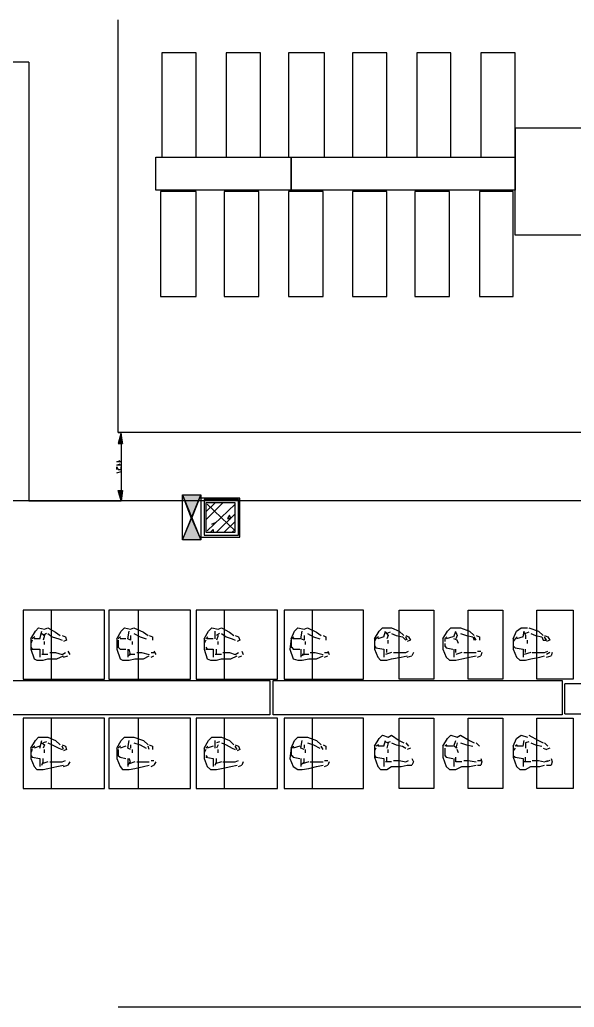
# Model space of a CAD drawing. Header units: millimetres. Extents: x 5 to 415, y 48 to 251.
# Drawn here: x 112.43 to 127.45, y 183.48 to 210.24 of the extents above; entities that cross this region are included whole.
import ezdxf

# ---------------------------------------------------------------- set-up
doc = ezdxf.new("R2010")
doc.units = ezdxf.units.MM
doc.layers.add('H', color=7, linetype='Continuous')
doc.layers.add('P', color=7, linetype='Continuous')

msp = doc.modelspace()

# ---------------------------------------------------------------- hatches: boundary and pattern name
at = {"layer": 'H', "linetype": 'Continuous'}
for points in [[(115.094, 198.755), (115.182, 199.055), (115.235, 198.755), (115.094, 198.755)], [(115.182, 197.185), (115.094, 197.485), (115.235, 197.485), (115.182, 197.185)], [(117.087, 196.727), (116.84, 197.362), (117.352, 197.362), (117.087, 196.727)], [(116.84, 196.127), (117.087, 196.727), (117.352, 196.127), (116.84, 196.127)]]:
    msp.add_hatch(color=256, dxfattribs=at).paths.add_polyline_path(points)

# ---------------------------------------------------------------- linework, layer by layer
at = {"layer": 'P'}
for points in [[(115.094, 199.055), (115.094, 210.238)], [(116.276, 209.338), (116.276, 206.516)], [(117.21, 209.338), (116.276, 209.338)], [(117.21, 206.516), (117.21, 209.338)], [(118.022, 209.338), (118.022, 206.516)], [(118.957, 209.338), (118.022, 209.338)], [(118.957, 206.516), (118.957, 209.338)], [(119.715, 209.338), (119.715, 206.516)], [(120.685, 209.338), (119.715, 209.338)], [(120.685, 206.516), (120.685, 209.338)], [(121.444, 209.338), (121.444, 206.516)], [(122.379, 209.338), (121.444, 209.338)], [(122.379, 206.516), (122.379, 209.338)], [(123.19, 209.338), (123.19, 206.516)], [(124.107, 209.338), (123.19, 209.338)], [(124.107, 206.516), (124.107, 209.338)], [(124.919, 209.338), (124.919, 206.516)], [(125.853, 209.338), (124.919, 209.338)], [(125.853, 206.516), (125.853, 209.338)], [(112.677, 209.091), (64.682, 209.091)], [(112.677, 209.091), (112.677, 197.203)], [(125.853, 207.31), (125.853, 206.887)], [(125.853, 207.31), (125.853, 207.31)], [(125.853, 207.31), (125.853, 207.31)], [(125.853, 204.399), (125.853, 207.31)], [(125.853, 207.31), (130.246, 207.31)], [(125.853, 206.887), (125.853, 206.516)], [(116.117, 205.617), (116.117, 206.516)], [(116.117, 206.516), (119.786, 206.516)], [(116.276, 206.516), (117.21, 206.516)], [(118.022, 206.516), (118.957, 206.516)], [(119.715, 206.516), (120.685, 206.516)], [(119.786, 205.617), (119.786, 206.516)], [(119.786, 206.516), (125.853, 206.516)], [(119.786, 206.516), (119.786, 205.617)], [(121.444, 206.516), (122.379, 206.516)], [(123.19, 206.516), (124.107, 206.516)], [(124.919, 206.516), (125.853, 206.516)], [(125.853, 206.516), (125.853, 206.516)], [(125.853, 206.516), (125.853, 206.516)], [(125.853, 206.516), (125.853, 205.617)], [(119.786, 205.617), (116.117, 205.617)], [(116.24, 205.581), (116.24, 202.741)], [(117.21, 205.581), (116.24, 205.581)], [(117.21, 202.741), (117.21, 205.581)], [(117.969, 205.581), (117.969, 202.741)], [(118.904, 205.581), (117.969, 205.581)], [(118.904, 202.741), (118.904, 205.581)], [(119.715, 205.581), (119.715, 202.741)], [(120.65, 205.581), (119.715, 205.581)], [(125.853, 205.617), (119.786, 205.617)], [(120.65, 202.741), (120.65, 205.581)], [(121.444, 205.581), (121.444, 202.741)], [(122.379, 205.581), (121.444, 205.581)], [(122.379, 202.741), (122.379, 205.581)], [(123.137, 205.581), (123.137, 202.741)], [(124.072, 205.581), (123.137, 205.581)], [(124.072, 202.741), (124.072, 205.581)], [(124.883, 205.581), (124.883, 202.741)], [(125.801, 205.581), (124.883, 205.581)], [(125.801, 202.741), (125.801, 205.581)], [(130.246, 204.399), (125.853, 204.399)], [(116.24, 202.741), (117.21, 202.741)], [(117.969, 202.741), (118.904, 202.741)], [(119.715, 202.741), (120.65, 202.741)], [(121.444, 202.741), (122.379, 202.741)], [(123.137, 202.741), (124.072, 202.741)], [(124.883, 202.741), (125.801, 202.741)], [(286.597, 199.055), (115.094, 199.055)], [(115.094, 199.055), (115.182, 199.055)], [(115.182, 199.055), (115.094, 198.755)], [(115.217, 198.755), (115.182, 199.055)], [(115.094, 198.755), (115.217, 198.755)], [(115.182, 198.755), (115.182, 197.485)], [(115.058, 198.261), (115.147, 198.296)], [(115.182, 198.261), (115.058, 198.261)], [(115.058, 198.173), (115.147, 198.208)], [(115.182, 198.173), (115.058, 198.173)], [(115.058, 198.049), (115.058, 198.12)], [(115.058, 198.12), (115.094, 198.049)], [(115.094, 198.049), (115.182, 198.049)], [(115.182, 198.049), (115.182, 198.12)], [(115.058, 197.961), (115.182, 197.997)], [(115.094, 197.485), (115.217, 197.485)], [(115.182, 197.203), (115.094, 197.485)], [(115.217, 197.485), (115.182, 197.203)], [(116.84, 197.362), (117.334, 197.362)], [(117.087, 196.727), (116.84, 197.362)], [(116.84, 196.144), (116.84, 197.362)], [(116.84, 197.362), (117.334, 197.362)], [(116.84, 196.144), (117.334, 197.362)], [(116.84, 197.362), (117.334, 196.144)], [(117.334, 197.362), (117.087, 196.727)], [(117.334, 197.362), (117.334, 196.144)], [(117.334, 197.273), (117.334, 196.215)], [(118.392, 197.273), (117.334, 197.273)], [(117.422, 197.238), (117.422, 196.268)], [(118.357, 197.238), (117.422, 197.238)], [(118.357, 196.268), (118.357, 197.238)], [(118.392, 196.215), (118.392, 197.273)], [(286.597, 197.203), (64.682, 197.203)], [(112.677, 197.203), (115.182, 197.203)], [(117.475, 196.903), (117.722, 197.15)], [(117.475, 196.691), (117.934, 197.15)], [(117.475, 197.15), (117.475, 196.356)], [(118.269, 197.15), (117.475, 197.15)], [(118.269, 196.391), (117.51, 197.115)], [(117.51, 196.391), (118.269, 197.115)], [(118.269, 196.356), (118.269, 197.15)], [(116.84, 196.144), (117.087, 196.727)], [(117.087, 196.727), (117.334, 196.144)], [(117.757, 196.356), (118.269, 196.85)], [(118.11, 196.815), (118.057, 196.727)], [(118.057, 196.727), (118.145, 196.727)], [(118.145, 196.727), (118.11, 196.815)], [(117.598, 196.356), (117.669, 196.427)], [(117.722, 196.603), (117.634, 196.568)], [(117.634, 196.568), (117.722, 196.603)], [(117.669, 196.427), (117.669, 196.356)], [(117.969, 196.356), (118.269, 196.638)], [(118.181, 196.356), (118.269, 196.427)], [(117.334, 196.144), (116.84, 196.144)], [(117.334, 196.144), (116.84, 196.144)], [(117.334, 196.215), (118.392, 196.215)], [(117.422, 196.268), (118.357, 196.268)], [(117.475, 196.356), (118.269, 196.356)], [(114.723, 194.239), (112.518, 194.239)], [(112.518, 194.239), (112.518, 192.37)], [(114.723, 194.239), (113.277, 194.239)], [(113.277, 194.239), (113.277, 192.37)], [(114.723, 192.37), (114.723, 194.239)], [(114.723, 192.37), (114.723, 194.239)], [(117.052, 194.239), (114.847, 194.239)], [(114.847, 194.239), (114.847, 192.37)], [(117.052, 194.239), (115.641, 194.239)], [(115.641, 194.239), (115.641, 192.37)], [(117.052, 192.37), (117.052, 194.239)], [(117.052, 192.37), (117.052, 194.239)], [(119.415, 194.239), (117.21, 194.239)], [(117.21, 194.239), (117.21, 192.37)], [(119.415, 194.239), (117.969, 194.239)], [(117.969, 194.239), (117.969, 192.37)], [(119.415, 192.37), (119.415, 194.239)], [(119.415, 192.37), (119.415, 194.239)], [(121.744, 194.239), (119.592, 194.239)], [(119.592, 194.239), (119.592, 192.37)], [(121.744, 194.239), (120.35, 194.239)], [(120.35, 194.239), (120.35, 192.37)], [(121.744, 192.37), (121.744, 194.239)], [(121.744, 192.37), (121.744, 194.239)], [(122.714, 194.239), (123.649, 194.239)], [(122.714, 192.37), (122.714, 194.239)], [(123.649, 194.239), (123.649, 192.37)], [(124.583, 194.239), (125.518, 194.239)], [(124.583, 192.37), (124.583, 194.239)], [(125.518, 194.239), (125.518, 192.37)], [(126.436, 194.239), (127.423, 194.239)], [(126.436, 192.37), (126.436, 194.239)], [(127.423, 194.239), (127.423, 192.37)], [(112.854, 193.675), (112.942, 193.763)], [(112.942, 193.763), (113.101, 193.728)], [(113.101, 193.728), (113.189, 193.763)], [(113.189, 193.763), (113.4, 193.64)], [(115.182, 193.675), (115.27, 193.763)], [(115.27, 193.763), (115.429, 193.728)], [(115.429, 193.728), (115.517, 193.763)], [(115.517, 193.763), (115.782, 193.64)], [(117.546, 193.675), (117.634, 193.763)], [(117.634, 193.763), (117.81, 193.728)], [(117.81, 193.728), (117.898, 193.763)], [(117.898, 193.763), (118.11, 193.64)], [(119.874, 193.675), (119.962, 193.763)], [(119.962, 193.763), (120.138, 193.728)], [(120.138, 193.728), (120.227, 193.763)], [(120.227, 193.763), (120.474, 193.64)], [(122.167, 193.675), (122.255, 193.763)], [(122.255, 193.763), (122.414, 193.763)], [(122.414, 193.763), (122.502, 193.763)], [(122.502, 193.763), (122.714, 193.675)], [(124.019, 193.675), (124.107, 193.763)], [(124.107, 193.763), (124.284, 193.763)], [(124.284, 193.763), (124.372, 193.763)], [(124.372, 193.763), (124.619, 193.675)], [(125.889, 193.675), (126.012, 193.763)], [(126.012, 193.763), (126.189, 193.763)], [(126.224, 193.763), (126.488, 193.675)], [(112.73, 193.463), (112.854, 193.675)], [(112.73, 193.463), (112.73, 193.181)], [(112.836, 193.516), (112.765, 193.463)], [(112.977, 193.463), (112.818, 193.463)], [(112.977, 193.463), (113.03, 193.675)], [(113.03, 193.604), (113.101, 193.552)], [(113.153, 193.604), (113.065, 193.552)], [(113.101, 193.552), (113.065, 193.428)], [(113.189, 193.604), (113.312, 193.516)], [(113.312, 193.516), (113.489, 193.463)], [(113.4, 193.64), (113.524, 193.552)], [(113.489, 193.463), (113.577, 193.428)], [(113.577, 193.552), (113.665, 193.516)], [(113.665, 193.516), (113.7, 193.428)], [(115.058, 193.463), (115.182, 193.675)], [(115.058, 193.463), (115.058, 193.181)], [(115.164, 193.516), (115.094, 193.463)], [(115.305, 193.463), (115.147, 193.463)], [(115.358, 193.463), (115.394, 193.675)], [(115.429, 193.428), (115.358, 193.463)], [(115.429, 193.552), (115.429, 193.428)], [(115.517, 193.604), (115.693, 193.516)], [(115.693, 193.516), (115.852, 193.463)], [(115.782, 193.64), (115.905, 193.552)], [(115.94, 193.552), (116.029, 193.516)], [(116.029, 193.516), (116.029, 193.428)], [(117.422, 193.463), (117.546, 193.675)], [(117.422, 193.463), (117.422, 193.181)], [(117.528, 193.516), (117.475, 193.463)], [(117.669, 193.463), (117.51, 193.463)], [(117.722, 193.463), (117.722, 193.675)], [(117.845, 193.604), (117.757, 193.552)], [(117.81, 193.552), (117.757, 193.428)], [(117.898, 193.604), (118.022, 193.516)], [(118.022, 193.516), (118.181, 193.463)], [(118.11, 193.64), (118.233, 193.552)], [(118.181, 193.463), (118.269, 193.428)], [(118.269, 193.552), (118.357, 193.516)], [(118.357, 193.516), (118.392, 193.428)], [(119.786, 193.463), (119.75, 193.181)], [(119.786, 193.463), (119.874, 193.675)], [(119.856, 193.516), (119.803, 193.463)], [(120.015, 193.463), (119.839, 193.463)], [(120.05, 193.463), (120.086, 193.675)], [(120.138, 193.428), (120.05, 193.463)], [(120.138, 193.552), (120.138, 193.428)], [(120.227, 193.604), (120.385, 193.516)], [(120.385, 193.516), (120.562, 193.463)], [(120.474, 193.64), (120.597, 193.552)], [(120.65, 193.552), (120.721, 193.516)], [(120.721, 193.516), (120.721, 193.428)], [(122.043, 193.463), (122.167, 193.675)], [(122.043, 193.463), (122.043, 193.181)], [(122.079, 193.463), (122.043, 193.393)], [(122.149, 193.516), (122.079, 193.463)], [(122.29, 193.516), (122.132, 193.463)], [(122.29, 193.516), (122.343, 193.675)], [(122.343, 193.64), (122.414, 193.552)], [(122.467, 193.64), (122.379, 193.604)], [(122.414, 193.552), (122.379, 193.463)], [(122.502, 193.604), (122.626, 193.552)], [(122.626, 193.552), (122.802, 193.516)], [(122.714, 193.675), (122.837, 193.552)], [(122.802, 193.516), (122.89, 193.428)], [(122.89, 193.552), (122.961, 193.516)], [(122.925, 193.428), (122.89, 193.516)], [(122.961, 193.516), (123.014, 193.428)], [(123.896, 193.463), (124.019, 193.675)], [(123.896, 193.463), (123.896, 193.181)], [(124.001, 193.516), (123.948, 193.463)], [(123.948, 193.463), (123.948, 193.393)], [(124.16, 193.516), (123.984, 193.463)], [(124.195, 193.516), (124.248, 193.675)], [(124.284, 193.428), (124.195, 193.463)], [(124.248, 193.64), (124.284, 193.552)], [(124.284, 193.552), (124.248, 193.463)], [(124.372, 193.604), (124.531, 193.552)], [(124.531, 193.552), (124.707, 193.516)], [(124.619, 193.675), (124.742, 193.552)], [(124.707, 193.516), (124.742, 193.428)], [(124.795, 193.428), (124.742, 193.516)], [(124.795, 193.552), (124.883, 193.516)], [(124.883, 193.516), (124.883, 193.428)], [(125.801, 193.463), (125.889, 193.675)], [(125.801, 193.463), (125.801, 193.181)], [(125.853, 193.463), (125.801, 193.393)], [(125.906, 193.516), (125.853, 193.463)], [(126.065, 193.516), (125.889, 193.463)], [(126.065, 193.516), (126.1, 193.675)], [(126.1, 193.64), (126.136, 193.552)], [(126.224, 193.64), (126.136, 193.604)], [(126.136, 193.552), (126.136, 193.463)], [(126.277, 193.604), (126.4, 193.552)], [(126.4, 193.552), (126.577, 193.516)], [(126.488, 193.675), (126.612, 193.552)], [(126.577, 193.516), (126.612, 193.428)], [(126.647, 193.552), (126.735, 193.516)], [(126.7, 193.428), (126.647, 193.516)], [(126.735, 193.516), (126.788, 193.428)], [(112.765, 193.428), (112.73, 193.34)], [(112.73, 193.34), (112.73, 193.216)], [(112.73, 193.234), (112.765, 193.181)], [(113.101, 193.305), (113.101, 193.393)], [(113.7, 193.428), (113.612, 193.393)], [(115.094, 193.428), (115.094, 193.34)], [(115.094, 193.34), (115.094, 193.216)], [(115.094, 193.234), (115.147, 193.181)], [(115.482, 193.305), (115.482, 193.393)], [(117.475, 193.428), (117.422, 193.34)], [(117.422, 193.34), (117.422, 193.216)], [(117.475, 193.234), (117.51, 193.181)], [(117.81, 193.305), (117.81, 193.393)], [(118.392, 193.428), (118.322, 193.393)], [(119.786, 193.428), (119.786, 193.34)], [(119.786, 193.34), (119.786, 193.216)], [(119.803, 193.234), (119.839, 193.181)], [(120.174, 193.305), (120.174, 193.393)], [(122.043, 193.34), (122.043, 193.252)], [(122.043, 193.269), (122.079, 193.216)], [(122.079, 193.216), (122.29, 193.181)], [(122.414, 193.34), (122.414, 193.428)], [(123.014, 193.428), (122.925, 193.393)], [(123.948, 193.34), (123.948, 193.252)], [(123.948, 193.269), (123.984, 193.216)], [(123.984, 193.216), (124.16, 193.181)], [(124.319, 193.34), (124.284, 193.428)], [(125.801, 193.34), (125.801, 193.252)], [(125.801, 193.269), (125.853, 193.216)], [(125.853, 193.216), (126.065, 193.181)], [(126.189, 193.34), (126.189, 193.428)], [(126.612, 193.428), (126.7, 193.428)], [(126.788, 193.428), (126.7, 193.393)], [(112.73, 193.181), (112.818, 192.917)], [(112.765, 193.181), (112.977, 193.181)], [(112.977, 193.181), (112.977, 192.969)], [(113.189, 193.04), (113.03, 193.04)], [(113.065, 193.04), (113.065, 193.181)], [(113.242, 193.093), (113.4, 193.093)], [(113.4, 193.093), (113.577, 193.04)], [(113.436, 192.917), (113.612, 193.005)], [(113.577, 193.04), (113.665, 193.093)], [(113.612, 192.969), (113.736, 193.005)], [(113.736, 193.128), (113.788, 193.04)], [(115.058, 193.181), (115.147, 192.917)], [(115.147, 193.181), (115.305, 193.181)], [(115.358, 193.181), (115.358, 192.969)], [(115.358, 193.005), (115.429, 193.04)], [(115.429, 193.04), (115.394, 193.181)], [(115.552, 193.04), (115.394, 193.04)], [(115.605, 193.093), (115.729, 193.093)], [(115.729, 193.093), (115.94, 193.04)], [(115.782, 192.917), (115.94, 193.005)], [(115.993, 193.093), (116.064, 193.093)], [(115.993, 192.969), (116.064, 193.005)], [(116.064, 193.128), (116.117, 193.04)], [(117.422, 193.181), (117.51, 192.917)], [(117.475, 193.181), (117.669, 193.181)], [(117.669, 193.181), (117.669, 192.969)], [(117.898, 193.04), (117.722, 193.04)], [(117.757, 193.04), (117.757, 193.181)], [(117.934, 193.093), (118.11, 193.093)], [(118.11, 193.093), (118.269, 193.04)], [(118.145, 192.917), (118.322, 193.005)], [(118.269, 193.04), (118.357, 193.093)], [(118.357, 192.969), (118.445, 193.005)], [(118.445, 193.128), (118.48, 193.04)], [(119.75, 193.181), (119.839, 192.917)], [(119.839, 193.181), (120.015, 193.181)], [(120.05, 193.181), (120.05, 192.969)], [(120.05, 193.005), (120.138, 193.04)], [(120.262, 193.04), (120.086, 193.04)], [(120.138, 193.04), (120.138, 193.181)], [(120.297, 193.093), (120.438, 193.093)], [(120.438, 193.093), (120.65, 193.04)], [(120.474, 192.917), (120.65, 193.005)], [(120.685, 193.093), (120.773, 193.093)], [(120.685, 192.969), (120.773, 193.005)], [(120.773, 193.128), (120.809, 193.04)], [(122.043, 193.181), (122.132, 192.969)], [(122.132, 192.969), (122.202, 192.881)], [(122.29, 193.181), (122.29, 192.969)], [(122.502, 193.093), (122.343, 193.04)], [(122.379, 193.093), (122.379, 193.181)], [(122.502, 192.917), (122.767, 192.969)], [(122.555, 193.093), (122.714, 193.093)], [(122.714, 193.093), (122.89, 193.093)], [(122.767, 192.969), (122.925, 193.005)], [(122.89, 193.093), (122.961, 193.128)], [(122.925, 192.969), (123.049, 193.005)], [(123.102, 193.093), (123.049, 193.005)], [(123.896, 193.181), (123.984, 192.969)], [(123.984, 192.969), (124.072, 192.881)], [(124.195, 193.181), (124.195, 192.969)], [(124.248, 193.093), (124.248, 193.181)], [(124.407, 193.093), (124.248, 193.04)], [(124.407, 192.917), (124.619, 192.969)], [(124.46, 193.093), (124.583, 193.093)], [(124.583, 193.093), (124.795, 193.093)], [(124.619, 192.969), (124.795, 193.005)], [(124.83, 193.128), (124.919, 193.128)], [(124.83, 192.969), (124.919, 193.005)], [(124.954, 193.093), (124.919, 193.005)], [(125.801, 193.181), (125.889, 192.969)], [(125.889, 192.969), (125.977, 192.881)], [(126.065, 193.181), (126.065, 192.969)], [(126.277, 193.093), (126.1, 193.04)], [(126.136, 193.093), (126.136, 193.181)], [(126.277, 192.917), (126.524, 192.969)], [(126.312, 193.093), (126.488, 193.093)], [(126.488, 193.093), (126.647, 193.093)], [(126.524, 192.969), (126.647, 193.005)], [(126.647, 193.093), (126.735, 193.128)], [(126.788, 193.093), (126.7, 193.04)], [(126.7, 192.969), (126.824, 193.005)], [(126.859, 193.093), (126.824, 193.005)], [(112.818, 192.917), (112.889, 192.881)], [(112.889, 192.881), (113.065, 192.881)], [(113.065, 192.881), (113.189, 192.917)], [(113.189, 192.917), (113.436, 192.917)], [(115.147, 192.917), (115.217, 192.881)], [(115.217, 192.881), (115.394, 192.881)], [(115.394, 192.881), (115.552, 192.917)], [(115.552, 192.917), (115.782, 192.917)], [(117.51, 192.917), (117.598, 192.881)], [(117.598, 192.881), (117.757, 192.881)], [(117.757, 192.881), (117.898, 192.917)], [(117.898, 192.917), (118.145, 192.917)], [(119.839, 192.917), (119.962, 192.881)], [(119.962, 192.881), (120.086, 192.881)], [(120.086, 192.881), (120.262, 192.917)], [(120.262, 192.917), (120.474, 192.917)], [(122.202, 192.881), (122.379, 192.881)], [(122.379, 192.881), (122.502, 192.917)], [(124.072, 192.881), (124.248, 192.881)], [(124.248, 192.881), (124.407, 192.917)], [(125.977, 192.881), (126.136, 192.881)], [(126.136, 192.881), (126.277, 192.917)], [(111.372, 192.334), (119.204, 192.334)], [(112.518, 192.37), (114.723, 192.37)], [(113.277, 192.37), (114.723, 192.37)], [(114.847, 192.37), (117.052, 192.37)], [(115.641, 192.37), (117.052, 192.37)], [(117.21, 192.37), (119.415, 192.37)], [(117.969, 192.37), (119.415, 192.37)], [(119.204, 192.334), (119.204, 191.4)], [(119.292, 192.334), (127.123, 192.334)], [(119.292, 191.4), (119.292, 192.334)], [(119.592, 192.37), (121.744, 192.37)], [(120.35, 192.37), (121.744, 192.37)], [(123.649, 192.37), (122.714, 192.37)], [(125.518, 192.37), (124.583, 192.37)], [(127.423, 192.37), (126.436, 192.37)], [(127.123, 192.334), (127.123, 191.4)], [(134.567, 192.246), (127.194, 192.246)], [(127.194, 191.435), (127.194, 192.246)], [(119.204, 191.4), (111.372, 191.4)], [(127.123, 191.4), (119.292, 191.4)], [(127.194, 191.435), (134.567, 191.435)], [(114.723, 191.311), (112.518, 191.311)], [(112.518, 191.311), (112.518, 189.406)], [(114.723, 191.311), (113.277, 191.311)], [(113.277, 191.311), (113.277, 189.406)], [(114.723, 189.406), (114.723, 191.311)], [(114.723, 189.406), (114.723, 191.311)], [(117.052, 191.311), (114.847, 191.311)], [(114.847, 191.311), (114.847, 189.406)], [(117.052, 191.311), (115.641, 191.311)], [(115.641, 191.311), (115.641, 189.406)], [(117.052, 189.406), (117.052, 191.311)], [(117.052, 189.406), (117.052, 191.311)], [(119.415, 191.311), (117.21, 191.311)], [(117.21, 191.311), (117.21, 189.406)], [(119.415, 191.311), (117.969, 191.311)], [(117.969, 191.311), (117.969, 189.406)], [(119.415, 189.406), (119.415, 191.311)], [(119.415, 189.406), (119.415, 191.311)], [(121.744, 191.311), (119.592, 191.311)], [(119.592, 191.311), (119.592, 189.406)], [(121.744, 191.311), (120.35, 191.311)], [(120.35, 191.311), (120.35, 189.406)], [(121.744, 189.406), (121.744, 191.311)], [(121.744, 189.406), (121.744, 191.311)], [(122.714, 191.311), (123.649, 191.311)], [(122.714, 189.406), (122.714, 191.311)], [(123.649, 191.311), (123.649, 189.406)], [(124.583, 191.311), (125.518, 191.311)], [(124.583, 189.406), (124.583, 191.311)], [(125.518, 191.311), (125.518, 189.406)], [(126.436, 191.311), (127.423, 191.311)], [(126.436, 189.406), (126.436, 191.311)], [(127.423, 191.311), (127.423, 189.406)], [(112.854, 190.712), (112.942, 190.8)], [(112.942, 190.8), (113.101, 190.8)], [(113.101, 190.8), (113.189, 190.8)], [(113.189, 190.8), (113.4, 190.712)], [(115.182, 190.712), (115.27, 190.8)], [(115.27, 190.8), (115.429, 190.8)], [(115.429, 190.8), (115.517, 190.8)], [(115.517, 190.8), (115.782, 190.712)], [(117.546, 190.712), (117.634, 190.8)], [(117.634, 190.8), (117.81, 190.8)], [(117.81, 190.8), (117.898, 190.8)], [(117.898, 190.8), (118.11, 190.712)], [(119.874, 190.712), (119.962, 190.8)], [(119.962, 190.8), (120.138, 190.8)], [(120.138, 190.8), (120.227, 190.8)], [(120.227, 190.8), (120.474, 190.712)], [(122.167, 190.765), (122.255, 190.853)], [(122.255, 190.853), (122.414, 190.8)], [(122.414, 190.8), (122.502, 190.853)], [(122.502, 190.853), (122.714, 190.712)], [(124.019, 190.765), (124.107, 190.853)], [(124.107, 190.853), (124.284, 190.8)], [(124.284, 190.8), (124.372, 190.853)], [(124.372, 190.853), (124.619, 190.712)], [(125.889, 190.765), (126.012, 190.853)], [(126.012, 190.853), (126.189, 190.8)], [(126.224, 190.853), (126.488, 190.712)], [(112.73, 190.5), (112.854, 190.712)], [(112.836, 190.553), (112.765, 190.5)], [(112.977, 190.553), (112.818, 190.5)], [(112.977, 190.5), (113.03, 190.712)], [(113.03, 190.641), (113.101, 190.588)], [(113.153, 190.676), (113.065, 190.641)], [(113.101, 190.588), (113.065, 190.5)], [(113.189, 190.641), (113.312, 190.588)], [(113.312, 190.588), (113.489, 190.5)], [(113.4, 190.712), (113.524, 190.588)], [(113.577, 190.588), (113.665, 190.553)], [(113.612, 190.465), (113.577, 190.553)], [(113.665, 190.553), (113.7, 190.465)], [(115.058, 190.5), (115.182, 190.712)], [(115.164, 190.553), (115.094, 190.5)], [(115.305, 190.553), (115.147, 190.5)], [(115.358, 190.5), (115.394, 190.712)], [(115.429, 190.588), (115.429, 190.5)], [(115.517, 190.641), (115.693, 190.588)], [(115.693, 190.588), (115.852, 190.5)], [(115.782, 190.712), (115.905, 190.588)], [(115.94, 190.465), (115.905, 190.553)], [(115.94, 190.588), (116.029, 190.553)], [(116.029, 190.553), (116.029, 190.465)], [(117.422, 190.5), (117.546, 190.712)], [(117.528, 190.553), (117.475, 190.5)], [(117.669, 190.553), (117.51, 190.5)], [(117.722, 190.5), (117.722, 190.712)], [(117.845, 190.676), (117.757, 190.641)], [(117.81, 190.588), (117.757, 190.5)], [(117.898, 190.641), (118.022, 190.588)], [(118.022, 190.588), (118.181, 190.5)], [(118.11, 190.712), (118.233, 190.588)], [(118.269, 190.588), (118.357, 190.553)], [(118.322, 190.465), (118.269, 190.553)], [(118.357, 190.553), (118.392, 190.465)], [(119.786, 190.5), (119.874, 190.712)], [(119.856, 190.553), (119.803, 190.5)], [(120.015, 190.553), (119.839, 190.5)], [(120.05, 190.5), (120.086, 190.712)], [(120.138, 190.588), (120.138, 190.5)], [(120.227, 190.641), (120.385, 190.588)], [(120.385, 190.588), (120.562, 190.5)], [(120.474, 190.712), (120.597, 190.588)], [(120.65, 190.465), (120.597, 190.553)], [(120.65, 190.588), (120.721, 190.553)], [(120.721, 190.553), (120.721, 190.465)], [(122.043, 190.553), (122.167, 190.765)], [(122.043, 190.553), (122.043, 190.253)], [(122.149, 190.588), (122.079, 190.553)], [(122.29, 190.553), (122.132, 190.553)], [(122.29, 190.553), (122.343, 190.712)], [(122.343, 190.676), (122.414, 190.641)], [(122.467, 190.676), (122.379, 190.641)], [(122.414, 190.641), (122.379, 190.5)], [(122.502, 190.641), (122.626, 190.588)], [(122.626, 190.588), (122.802, 190.553)], [(122.714, 190.712), (122.837, 190.641)], [(122.802, 190.553), (122.89, 190.5)], [(122.89, 190.641), (122.961, 190.553)], [(123.896, 190.553), (124.019, 190.765)], [(123.896, 190.553), (123.896, 190.253)], [(124.001, 190.588), (123.948, 190.553)], [(124.16, 190.553), (123.984, 190.553)], [(124.195, 190.553), (124.248, 190.712)], [(124.284, 190.5), (124.195, 190.553)], [(124.284, 190.641), (124.248, 190.5)], [(124.372, 190.641), (124.531, 190.588)], [(124.531, 190.588), (124.707, 190.553)], [(124.619, 190.712), (124.742, 190.641)], [(124.795, 190.641), (124.883, 190.553)], [(125.801, 190.553), (125.889, 190.765)], [(125.801, 190.553), (125.801, 190.253)], [(125.906, 190.588), (125.853, 190.553)], [(126.065, 190.553), (125.889, 190.553)], [(126.065, 190.553), (126.1, 190.712)], [(126.224, 190.676), (126.136, 190.641)], [(126.136, 190.641), (126.136, 190.5)], [(126.277, 190.641), (126.4, 190.588)], [(126.4, 190.588), (126.577, 190.553)], [(126.488, 190.712), (126.612, 190.641)], [(126.647, 190.641), (126.735, 190.553)], [(112.73, 190.5), (112.73, 190.218)], [(112.765, 190.465), (112.73, 190.377)], [(112.73, 190.377), (112.73, 190.288)], [(112.73, 190.306), (112.765, 190.253)], [(112.765, 190.253), (112.977, 190.218)], [(113.101, 190.377), (113.101, 190.465)], [(113.489, 190.5), (113.577, 190.465)], [(113.7, 190.465), (113.612, 190.429)], [(115.058, 190.5), (115.058, 190.218)], [(115.094, 190.465), (115.094, 190.377)], [(115.094, 190.377), (115.094, 190.288)], [(115.094, 190.306), (115.147, 190.253)], [(115.147, 190.253), (115.305, 190.218)], [(115.429, 190.465), (115.358, 190.5)], [(115.482, 190.377), (115.482, 190.465)], [(117.422, 190.5), (117.422, 190.218)], [(117.475, 190.465), (117.422, 190.377)], [(117.422, 190.377), (117.422, 190.288)], [(117.475, 190.306), (117.51, 190.253)], [(117.475, 190.253), (117.669, 190.218)], [(117.81, 190.377), (117.81, 190.465)], [(118.181, 190.5), (118.269, 190.465)], [(118.392, 190.465), (118.322, 190.429)], [(119.786, 190.5), (119.75, 190.218)], [(119.786, 190.465), (119.786, 190.377)], [(119.786, 190.377), (119.786, 190.288)], [(119.803, 190.306), (119.839, 190.253)], [(119.839, 190.253), (120.015, 190.218)], [(120.138, 190.465), (120.05, 190.5)], [(120.174, 190.377), (120.174, 190.465)], [(122.079, 190.5), (122.043, 190.429)], [(122.043, 190.429), (122.043, 190.288)], [(122.043, 190.306), (122.079, 190.253)], [(122.043, 190.253), (122.132, 190.006)], [(122.079, 190.253), (122.29, 190.218)], [(122.379, 190.13), (122.379, 190.253)], [(122.414, 190.377), (122.414, 190.465)], [(123.014, 190.5), (122.925, 190.465)], [(123.896, 190.253), (123.984, 190.006)], [(123.948, 190.5), (123.948, 190.429)], [(123.948, 190.429), (123.948, 190.288)], [(123.948, 190.306), (123.984, 190.253)], [(123.984, 190.253), (124.16, 190.218)], [(124.248, 190.13), (124.248, 190.253)], [(124.319, 190.377), (124.284, 190.465)], [(125.853, 190.5), (125.801, 190.429)], [(125.801, 190.429), (125.801, 190.288)], [(125.801, 190.306), (125.853, 190.253)], [(125.801, 190.253), (125.889, 190.006)], [(125.853, 190.253), (126.065, 190.218)], [(126.136, 190.13), (126.136, 190.253)], [(126.189, 190.377), (126.189, 190.465)], [(126.612, 190.5), (126.7, 190.465)], [(126.788, 190.5), (126.7, 190.465)], [(112.73, 190.218), (112.818, 190.006)], [(112.818, 190.006), (112.889, 189.918)], [(112.977, 190.218), (112.977, 190.006)], [(113.189, 190.13), (113.03, 190.077)], [(113.03, 190.041), (113.065, 190.13)], [(113.065, 190.13), (113.065, 190.218)], [(113.189, 189.953), (113.436, 190.006)], [(113.242, 190.13), (113.4, 190.13)], [(113.4, 190.13), (113.577, 190.13)], [(113.436, 190.006), (113.612, 190.041)], [(113.577, 190.13), (113.665, 190.165)], [(113.612, 190.006), (113.736, 190.041)], [(113.788, 190.13), (113.736, 190.041)], [(115.058, 190.218), (115.147, 190.006)], [(115.147, 190.006), (115.217, 189.918)], [(115.358, 190.218), (115.358, 190.006)], [(115.358, 190.041), (115.429, 190.13)], [(115.429, 190.13), (115.394, 190.218)], [(115.552, 190.13), (115.394, 190.077)], [(115.552, 189.953), (115.782, 190.006)], [(115.605, 190.13), (115.729, 190.13)], [(115.729, 190.13), (115.94, 190.13)], [(115.782, 190.006), (115.94, 190.041)], [(115.993, 190.165), (116.064, 190.165)], [(115.993, 190.006), (116.064, 190.041)], [(116.117, 190.13), (116.064, 190.041)], [(117.422, 190.218), (117.51, 190.006)], [(117.51, 190.006), (117.598, 189.918)], [(117.669, 190.218), (117.669, 190.006)], [(117.898, 190.13), (117.722, 190.077)], [(117.722, 190.041), (117.757, 190.13)], [(117.757, 190.13), (117.757, 190.218)], [(117.898, 189.953), (118.145, 190.006)], [(117.934, 190.13), (118.11, 190.13)], [(118.11, 190.13), (118.269, 190.13)], [(118.145, 190.006), (118.322, 190.041)], [(118.269, 190.13), (118.357, 190.165)], [(118.357, 190.006), (118.445, 190.041)], [(118.48, 190.13), (118.445, 190.041)], [(119.75, 190.218), (119.839, 190.006)], [(119.839, 190.006), (119.962, 189.918)], [(120.05, 190.218), (120.05, 190.006)], [(120.05, 190.041), (120.138, 190.13)], [(120.262, 190.13), (120.086, 190.077)], [(120.138, 190.13), (120.138, 190.218)], [(120.262, 189.953), (120.474, 190.006)], [(120.297, 190.13), (120.438, 190.13)], [(120.438, 190.13), (120.65, 190.13)], [(120.474, 190.006), (120.65, 190.041)], [(120.685, 190.165), (120.773, 190.165)], [(120.685, 190.006), (120.773, 190.041)], [(120.809, 190.13), (120.773, 190.041)], [(122.132, 190.006), (122.202, 189.918)], [(122.29, 190.218), (122.29, 190.006)], [(122.502, 190.13), (122.343, 190.13)], [(122.379, 189.918), (122.502, 190.006)], [(122.502, 190.006), (122.767, 190.006)], [(122.555, 190.165), (122.714, 190.165)], [(122.714, 190.165), (122.89, 190.13)], [(122.767, 190.006), (122.925, 190.041)], [(122.89, 190.13), (122.961, 190.165)], [(122.925, 190.041), (123.049, 190.041)], [(123.049, 190.218), (123.102, 190.13)], [(123.102, 190.13), (123.049, 190.041)], [(123.984, 190.006), (124.072, 189.918)], [(124.195, 190.218), (124.195, 190.006)], [(124.407, 190.13), (124.248, 190.13)], [(124.248, 189.918), (124.407, 190.006)], [(124.407, 190.006), (124.619, 190.006)], [(124.46, 190.165), (124.583, 190.165)], [(124.583, 190.165), (124.795, 190.13)], [(124.619, 190.006), (124.795, 190.041)], [(124.83, 190.165), (124.919, 190.165)], [(124.83, 190.041), (124.919, 190.041)], [(124.919, 190.218), (124.954, 190.13)], [(124.954, 190.13), (124.919, 190.041)], [(125.889, 190.006), (125.977, 189.918)], [(126.065, 190.218), (126.065, 190.006)], [(126.277, 190.13), (126.1, 190.13)], [(126.136, 189.918), (126.277, 190.006)], [(126.277, 190.006), (126.524, 190.006)], [(126.312, 190.165), (126.488, 190.165)], [(126.488, 190.165), (126.647, 190.13)], [(126.524, 190.006), (126.647, 190.041)], [(126.647, 190.13), (126.735, 190.165)], [(126.788, 190.165), (126.7, 190.13)], [(126.7, 190.041), (126.824, 190.041)], [(126.824, 190.218), (126.859, 190.13)], [(126.859, 190.13), (126.824, 190.041)], [(112.889, 189.918), (113.065, 189.918)], [(113.065, 189.918), (113.189, 189.953)], [(115.217, 189.918), (115.394, 189.918)], [(115.394, 189.918), (115.552, 189.953)], [(117.598, 189.918), (117.757, 189.918)], [(117.757, 189.918), (117.898, 189.953)], [(119.962, 189.918), (120.086, 189.918)], [(120.086, 189.918), (120.262, 189.953)], [(122.202, 189.918), (122.379, 189.918)], [(124.072, 189.918), (124.248, 189.918)], [(125.977, 189.918), (126.136, 189.918)], [(112.518, 189.406), (114.723, 189.406)], [(113.277, 189.406), (114.723, 189.406)], [(114.847, 189.406), (117.052, 189.406)], [(115.641, 189.406), (117.052, 189.406)], [(117.21, 189.406), (119.415, 189.406)], [(117.969, 189.406), (119.415, 189.406)], [(119.592, 189.406), (121.744, 189.406)], [(120.35, 189.406), (121.744, 189.406)], [(123.649, 189.406), (122.714, 189.406)], [(125.518, 189.406), (124.583, 189.406)], [(127.423, 189.406), (126.436, 189.406)], [(286.597, 183.48), (115.094, 183.48)]]:
    msp.add_lwpolyline(points, dxfattribs=at)

doc.saveas('drawing.dxf')
